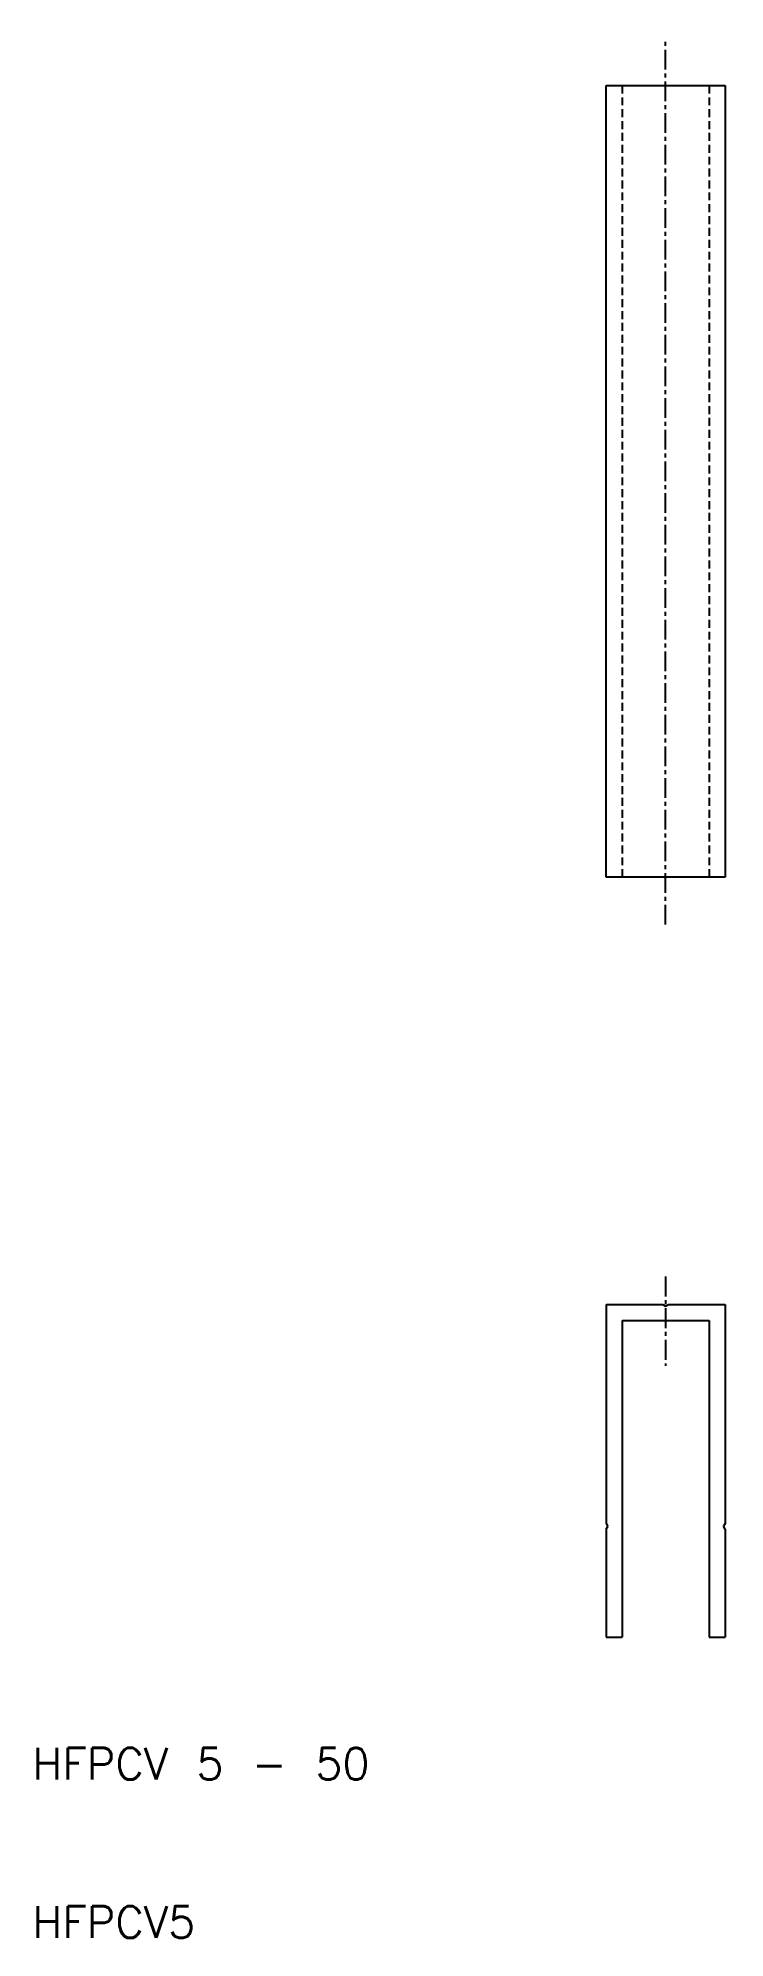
# Model space of a CAD drawing. Extents: x -40 to 4, y -40 to 80.
import ezdxf

# ---------------------------------------------------------------- set-up
doc = ezdxf.new("R2010")
doc.units = 0
doc.linetypes.add('CENTER', pattern=[2, 1.25, -0.25, 0.25, -0.25])
doc.linetypes.add('DASHED', pattern=[0.75, 0.5, -0.25])
doc.layers.get('0').update_dxf_attribs({"linetype": 'CONTINUOUS'})
doc.layers.add('CENTER', color=1, linetype='CENTER')
doc.styles.get("Standard").update_dxf_attribs({"font": 'txt.shx', "bigfont": 'bigfont.shx'})

msp = doc.modelspace()

# ---------------------------------------------------------------- linework, layer by layer
at = {"color": 7, "linetype": 'CONTINUOUS'}
for p, q in [((-3.75, 27.1), (-3.75, 77.1)), ((-3.75, 77.1), (3.75, 77.1)), ((3.75, 77.1), (3.75, 27.1)), ((-2.75, 27.1), (-3.75, 27.1)), ((2.75, 27.1), (-2.75, 27.1)), ((3.75, 27.1), (2.75, 27.1)), ((-3.75, 0.1), (-3.75, -13.72679)), ((-3.75, 0.1), (-0.17322, 0.1)), ((-0.17322, 0.1), (0, 0)), ((0, 0), (0.17316, 0.1)), ((0.17316, 0.1), (3.75, 0.1)), ((3.75, 0.1), (3.75, -13.72679)), ((-2.75, -0.9), (-2.75, -20.89998)), ((-2.75, -0.9), (2.75, -0.9)), ((2.75, -0.9), (2.75, -20.89998)), ((-3.75, -13.72679), (-3.65002, -13.90001)), ((-3.75, -14.0732), (-3.65002, -13.90001)), ((-3.75, -14.0732), (-3.75, -20.89998)), ((3.75, -13.72679), (3.64996, -13.89998)), ((3.75, -14.0732), (3.64996, -13.89998)), ((3.75, -14.0732), (3.75, -20.89998)), ((-3.75, -20.89998), (-2.75, -20.89998)), ((2.75, -20.89998), (3.75, -20.89998))]:
    msp.add_line(p, q, dxfattribs=at)
at = {"color": 3, "linetype": 'DASHED'}
for p, q in [((-2.75, 77.1), (-2.75, 27.1)), ((2.75, 77.1), (2.75, 27.1))]:
    msp.add_line(p, q, dxfattribs=at)
at = {"layer": 'CENTER', "color": 1, "linetype": 'CENTER'}
for p, q in [((0, 24.1), (0, 80.1)), ((0, 1.87602), (0, -3.76456))]:
    msp.add_line(p, q, dxfattribs=at)

# ---------------------------------------------------------------- texts
at = {"color": 7, "linetype": 'CONTINUOUS'}
for s, p in [('HFPCV 5 - 50', (-40, -29.9)), ('HFPCV5', (-40, -39.9))]:
    msp.add_text(s, height=2, dxfattribs=at).set_placement(p)

doc.saveas('drawing.dxf')
